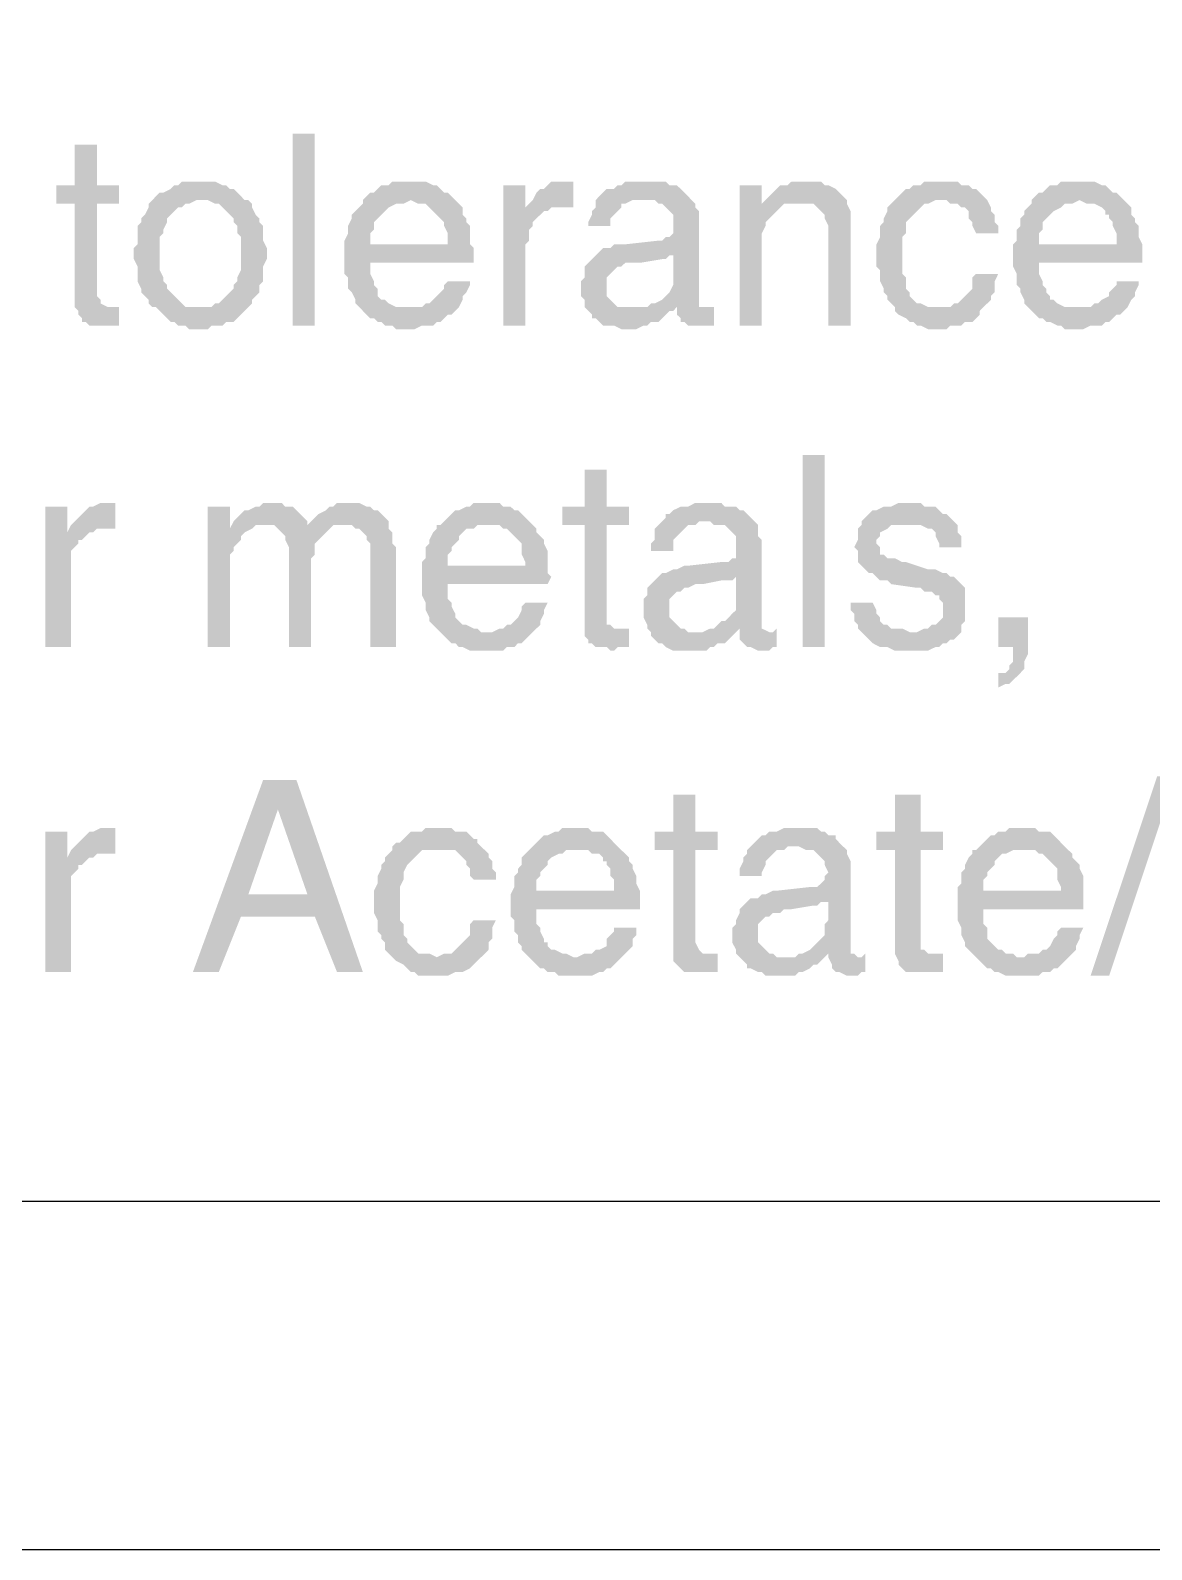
# Model space of a CAD drawing. Header units: inches. Extents: x 3613 to 8393, y -2205 to -794.
# Drawn here: x 4411.09 to 4424.78, y -1525.35 to -1506.79 of the extents above; entities that cross this region are included whole.
import ezdxf

# ---------------------------------------------------------------- set-up
doc = ezdxf.new("R2010")
doc.units = ezdxf.units.IN
doc.header["$MEASUREMENT"] = 0

msp = doc.modelspace()

# ---------------------------------------------------------------- hatches: boundary and pattern name
at = {"transparency": 33554559}
for points in [[(4411.898, -1508.188), (4411.627, -1508.188), (4411.627, -1508.684), (4411.401, -1508.684), (4411.401, -1508.91), (4411.627, -1508.91), (4411.627, -1510.173), (4411.672, -1510.219), (4411.672, -1510.264), (4411.717, -1510.309), (4411.717, -1510.354), (4411.762, -1510.354), (4411.807, -1510.399), (4412.168, -1510.399), (4412.168, -1510.173), (4412.033, -1510.173), (4411.943, -1510.128), (4411.943, -1510.083), (4411.898, -1510.038), (4411.898, -1508.91), (4412.168, -1508.91), (4412.168, -1508.684), (4411.898, -1508.684)], [(4414.29, -1510.399), (4414.29, -1508.052), (4414.56, -1508.052), (4414.56, -1510.399)], [(4413.161, -1508.639), (4412.936, -1508.639), (4412.891, -1508.684), (4412.845, -1508.684), (4412.8, -1508.729), (4412.71, -1508.774), (4412.665, -1508.774), (4412.62, -1508.819), (4412.575, -1508.865), (4412.575, -1508.865), (4412.53, -1508.91), (4412.53, -1508.955), (4412.484, -1509.045), (4412.439, -1509.09), (4412.439, -1509.135), (4412.394, -1509.181), (4412.394, -1509.406), (4412.349, -1509.451), (4412.349, -1509.542), (4412.349, -1509.587), (4412.394, -1509.677), (4412.394, -1509.858), (4412.439, -1509.948), (4412.439, -1509.993), (4412.484, -1510.038), (4412.53, -1510.083), (4412.53, -1510.128), (4412.575, -1510.173), (4413.161, -1510.173), (4412.981, -1510.173), (4412.936, -1510.128), (4412.891, -1510.083), (4412.845, -1510.038), (4412.8, -1509.993), (4412.755, -1509.948), (4412.755, -1509.903), (4412.71, -1509.858), (4412.71, -1509.812), (4412.665, -1509.722), (4412.665, -1509.316), (4412.71, -1509.271), (4412.71, -1509.226), (4412.755, -1509.135), (4412.755, -1509.09), (4412.8, -1509.045), (4412.845, -1509), (4412.891, -1508.955), (4412.936, -1508.955), (4412.981, -1508.91), (4413.026, -1508.91), (4413.116, -1508.865), (4413.703, -1508.865), (4413.658, -1508.819), (4413.613, -1508.774), (4413.568, -1508.729), (4413.522, -1508.729), (4413.477, -1508.684), (4413.432, -1508.684), (4413.342, -1508.639), (4413.252, -1508.639)], [(4415.734, -1508.639), (4415.508, -1508.639), (4415.463, -1508.684), (4415.373, -1508.684), (4415.328, -1508.729), (4415.283, -1508.774), (4415.237, -1508.774), (4415.192, -1508.819), (4415.147, -1508.865), (4415.734, -1508.865), (4415.824, -1508.91), (4415.914, -1508.91), (4415.96, -1508.955), (4416.005, -1509), (4416.05, -1509.045), (4416.05, -1509.045), (4416.095, -1509.09), (4416.14, -1509.135), (4416.14, -1509.181), (4416.185, -1509.271), (4416.185, -1509.406), (4414.922, -1509.406), (4414.922, -1509.767), (4414.967, -1509.812), (4414.967, -1509.948), (4415.012, -1509.993), (4415.057, -1510.083), (4415.057, -1510.128), (4415.102, -1510.173), (4415.147, -1510.219), (4415.147, -1510.219), (4415.192, -1510.264), (4415.237, -1510.309), (4415.283, -1510.309), (4415.328, -1510.354), (4415.373, -1510.354), (4415.418, -1510.399), (4415.508, -1510.399), (4415.553, -1510.444), (4415.779, -1510.444), (4415.869, -1510.399), (4416.005, -1510.399), (4416.05, -1510.354), (4416.095, -1510.354), (4416.14, -1510.309), (4416.185, -1510.264), (4416.23, -1510.264), (4416.276, -1510.219), (4415.734, -1510.173), (4415.553, -1510.173), (4415.463, -1510.128), (4415.418, -1510.083), (4415.373, -1510.083), (4415.328, -1510.038), (4415.328, -1509.948), (4415.283, -1509.903), (4415.283, -1509.858), (4415.237, -1509.767), (4415.237, -1509.632), (4416.501, -1509.632), (4416.501, -1509.451), (4416.456, -1509.406), (4416.456, -1509.181), (4416.411, -1509.135), (4416.411, -1509.09), (4416.366, -1509.045), (4416.366, -1508.955), (4416.321, -1508.91), (4416.276, -1508.865), (4416.23, -1508.819), (4416.185, -1508.774), (4416.14, -1508.774), (4416.095, -1508.729), (4416.05, -1508.684), (4416.005, -1508.684), (4415.914, -1508.639), (4415.824, -1508.639)], [(4417.133, -1508.684), (4416.862, -1508.684), (4416.862, -1510.399), (4417.133, -1510.399), (4417.133, -1509.406), (4417.178, -1509.361), (4417.178, -1509.226), (4417.223, -1509.181), (4417.223, -1509.135), (4417.268, -1509.09), (4417.314, -1509.045), (4417.359, -1509), (4417.404, -1509), (4417.133, -1508.955)], [(4417.629, -1508.639), (4417.449, -1508.639), (4417.404, -1508.684), (4417.359, -1508.729), (4417.314, -1508.729), (4417.268, -1508.774), (4417.223, -1508.865), (4417.223, -1508.865), (4417.178, -1508.91), (4417.629, -1508.955), (4417.72, -1508.955), (4417.72, -1508.639), (4417.675, -1508.639)], [(4418.622, -1508.639), (4418.352, -1508.639), (4418.306, -1508.684), (4418.261, -1508.684), (4418.216, -1508.729), (4418.126, -1508.729), (4418.081, -1508.774), (4418.081, -1508.774), (4418.036, -1508.819), (4417.991, -1508.865), (4417.991, -1508.955), (4417.945, -1509), (4417.945, -1509.045), (4417.9, -1509.135), (4417.9, -1509.181), (4418.171, -1509.181), (4418.171, -1509.09), (4418.216, -1509.045), (4418.261, -1509), (4418.306, -1508.955), (4418.306, -1508.91), (4418.352, -1508.91), (4418.442, -1508.865), (4419.164, -1508.865), (4419.119, -1508.819), (4419.074, -1508.774), (4419.029, -1508.729), (4418.983, -1508.684), (4418.893, -1508.684), (4418.848, -1508.639), (4418.668, -1508.639)], [(4420.021, -1508.684), (4419.751, -1508.684), (4419.751, -1510.399), (4420.021, -1510.399), (4420.021, -1509.451), (4420.021, -1509.271), (4420.067, -1509.181), (4420.067, -1509.135), (4420.112, -1509.09), (4420.157, -1509.045), (4420.157, -1509.045), (4420.202, -1509), (4420.247, -1508.955), (4420.021, -1508.91)], [(4420.518, -1508.639), (4420.383, -1508.639), (4420.337, -1508.684), (4420.247, -1508.684), (4420.202, -1508.729), (4420.157, -1508.774), (4420.112, -1508.819), (4420.067, -1508.865), (4420.021, -1508.91), (4420.247, -1508.955), (4420.292, -1508.91), (4420.473, -1508.91), (4421.06, -1508.865), (4421.014, -1508.819), (4420.969, -1508.774), (4420.969, -1508.774), (4420.924, -1508.729), (4420.834, -1508.684), (4420.789, -1508.684), (4420.744, -1508.639), (4420.608, -1508.639)], [(4422.188, -1508.639), (4422.007, -1508.639), (4421.962, -1508.684), (4421.872, -1508.684), (4421.827, -1508.729), (4421.782, -1508.729), (4421.736, -1508.774), (4421.691, -1508.819), (4421.646, -1508.865), (4422.278, -1508.865), (4422.323, -1508.91), (4422.413, -1508.91), (4422.459, -1508.955), (4422.504, -1508.955), (4422.549, -1509), (4422.549, -1509.09), (4422.594, -1509.135), (4422.594, -1509.181), (4422.639, -1509.271), (4422.91, -1509.271), (4422.91, -1509.181), (4422.865, -1509.135), (4422.865, -1509.045), (4422.82, -1509), (4422.82, -1508.955), (4422.775, -1508.865), (4422.729, -1508.819), (4422.684, -1508.774), (4422.684, -1508.774), (4422.639, -1508.729), (4422.594, -1508.729), (4422.549, -1508.684), (4422.459, -1508.684), (4422.413, -1508.639), (4422.278, -1508.639)], [(4423.903, -1508.639), (4423.677, -1508.639), (4423.632, -1508.684), (4423.542, -1508.684), (4423.497, -1508.729), (4423.452, -1508.774), (4423.406, -1508.774), (4423.361, -1508.819), (4423.316, -1508.865), (4423.903, -1508.865), (4423.993, -1508.91), (4424.083, -1508.91), (4424.174, -1508.955), (4424.219, -1509), (4424.219, -1509.045), (4424.264, -1509.045), (4424.264, -1509.09), (4424.309, -1509.135), (4424.309, -1509.181), (4424.354, -1509.271), (4424.354, -1509.406), (4423.09, -1509.406), (4423.09, -1509.677), (4423.136, -1509.767), (4423.136, -1509.903), (4423.181, -1509.948), (4423.181, -1509.993), (4423.226, -1510.083), (4423.226, -1510.128), (4423.271, -1510.173), (4423.316, -1510.219), (4423.316, -1510.219), (4423.361, -1510.264), (4423.406, -1510.309), (4423.452, -1510.309), (4423.497, -1510.354), (4423.542, -1510.354), (4423.632, -1510.399), (4423.677, -1510.399), (4423.722, -1510.444), (4423.948, -1510.444), (4424.038, -1510.399), (4424.174, -1510.399), (4424.219, -1510.354), (4424.264, -1510.354), (4424.309, -1510.309), (4424.354, -1510.264), (4424.399, -1510.264), (4424.444, -1510.219), (4423.903, -1510.173), (4423.722, -1510.173), (4423.632, -1510.128), (4423.587, -1510.083), (4423.542, -1510.083), (4423.542, -1510.038), (4423.497, -1509.993), (4423.497, -1509.948), (4423.452, -1509.903), (4423.452, -1509.858), (4423.406, -1509.767), (4423.406, -1509.632), (4424.67, -1509.632), (4424.67, -1509.406), (4424.625, -1509.316), (4424.625, -1509.181), (4424.58, -1509.135), (4424.58, -1509.09), (4424.535, -1509.045), (4424.535, -1508.955), (4424.49, -1508.91), (4424.444, -1508.865), (4424.399, -1508.819), (4424.354, -1508.774), (4424.309, -1508.774), (4424.264, -1508.729), (4424.219, -1508.684), (4424.174, -1508.684), (4424.083, -1508.639), (4423.993, -1508.639)], [(4413.703, -1508.865), (4413.161, -1508.865), (4413.252, -1508.865), (4413.342, -1508.91), (4413.387, -1508.91), (4413.432, -1508.955), (4413.477, -1509), (4413.522, -1509.045), (4413.568, -1509.09), (4413.568, -1509.135), (4413.613, -1509.181), (4413.613, -1509.271), (4413.658, -1509.316), (4413.658, -1509.722), (4413.613, -1509.812), (4413.613, -1509.858), (4413.568, -1509.903), (4413.568, -1509.948), (4413.522, -1509.993), (4413.477, -1510.038), (4413.432, -1510.083), (4413.387, -1510.128), (4413.342, -1510.128), (4413.297, -1510.173), (4412.62, -1510.173), (4412.665, -1510.219), (4412.71, -1510.264), (4412.755, -1510.309), (4412.8, -1510.354), (4412.845, -1510.354), (4412.891, -1510.399), (4412.981, -1510.399), (4413.026, -1510.444), (4413.252, -1510.444), (4413.297, -1510.399), (4413.432, -1510.399), (4413.477, -1510.354), (4413.568, -1510.354), (4413.613, -1510.309), (4413.658, -1510.264), (4413.703, -1510.219), (4413.748, -1510.173), (4413.748, -1510.173), (4413.793, -1510.128), (4413.793, -1510.083), (4413.838, -1510.038), (4413.884, -1509.993), (4413.884, -1509.903), (4413.929, -1509.858), (4413.929, -1509.677), (4413.974, -1509.587), (4413.974, -1509.542), (4413.974, -1509.451), (4413.929, -1509.361), (4413.929, -1509.181), (4413.884, -1509.135), (4413.884, -1509.09), (4413.838, -1509.045), (4413.793, -1508.955), (4413.793, -1508.91), (4413.748, -1508.865)], [(4415.147, -1508.865), (4415.147, -1508.91), (4415.102, -1508.955), (4415.057, -1509), (4415.012, -1509.045), (4415.012, -1509.09), (4414.967, -1509.181), (4414.967, -1509.271), (4414.922, -1509.361), (4414.922, -1509.406), (4415.237, -1509.406), (4415.237, -1509.271), (4415.283, -1509.226), (4415.283, -1509.135), (4415.328, -1509.09), (4415.373, -1509.045), (4415.373, -1509.045), (4415.418, -1509), (4415.463, -1508.955), (4415.553, -1508.91), (4415.644, -1508.91), (4415.734, -1508.865)], [(4417.178, -1508.91), (4417.133, -1508.955), (4417.404, -1509), (4417.449, -1508.955), (4417.629, -1508.955)], [(4419.164, -1508.865), (4418.577, -1508.865), (4418.713, -1508.865), (4418.758, -1508.91), (4418.803, -1508.91), (4418.848, -1508.955), (4418.893, -1509), (4418.938, -1509.045), (4418.938, -1509.271), (4418.893, -1509.316), (4418.848, -1509.316), (4418.803, -1509.361), (4418.758, -1509.361), (4418.352, -1509.406), (4418.216, -1509.406), (4418.171, -1509.451), (4418.081, -1509.451), (4418.036, -1509.496), (4418.938, -1509.542), (4418.938, -1509.812), (4418.938, -1509.903), (4418.893, -1509.993), (4418.848, -1510.038), (4418.803, -1510.083), (4418.803, -1510.083), (4418.713, -1510.128), (4418.668, -1510.128), (4418.622, -1510.173), (4418.442, -1510.173), (4417.9, -1510.219), (4417.945, -1510.264), (4417.945, -1510.309), (4417.991, -1510.309), (4418.036, -1510.354), (4418.081, -1510.399), (4418.216, -1510.399), (4418.306, -1510.444), (4418.487, -1510.444), (4418.577, -1510.399), (4418.622, -1510.399), (4418.668, -1510.354), (4418.758, -1510.354), (4418.803, -1510.309), (4418.848, -1510.264), (4418.893, -1510.219), (4418.938, -1510.219), (4418.983, -1510.173), (4419.254, -1510.173), (4419.254, -1509), (4419.209, -1508.955), (4419.209, -1508.91)], [(4421.06, -1508.865), (4420.473, -1508.91), (4420.653, -1508.91), (4420.698, -1508.955), (4420.744, -1509), (4420.744, -1509), (4420.789, -1509.045), (4420.789, -1509.09), (4420.834, -1509.181), (4420.834, -1510.399), (4421.105, -1510.399), (4421.105, -1509), (4421.06, -1508.91)], [(4421.646, -1508.865), (4421.601, -1508.91), (4421.556, -1508.955), (4421.556, -1509), (4421.511, -1509.09), (4421.511, -1509.135), (4421.466, -1509.181), (4421.466, -1509.316), (4421.421, -1509.406), (4421.421, -1509.677), (4421.466, -1509.722), (4421.466, -1509.858), (4421.511, -1509.948), (4421.511, -1509.993), (4421.556, -1510.038), (4421.556, -1510.083), (4421.601, -1510.128), (4421.646, -1510.173), (4422.188, -1510.173), (4422.052, -1510.173), (4421.962, -1510.128), (4421.917, -1510.128), (4421.872, -1510.083), (4421.827, -1510.038), (4421.827, -1509.993), (4421.782, -1509.948), (4421.782, -1509.812), (4421.736, -1509.767), (4421.736, -1509.316), (4421.782, -1509.271), (4421.782, -1509.135), (4421.827, -1509.09), (4421.872, -1509.045), (4421.872, -1509.045), (4421.917, -1509), (4421.962, -1508.955), (4422.007, -1508.91), (4422.052, -1508.91), (4422.143, -1508.865), (4422.188, -1508.865)], [(4423.316, -1508.865), (4423.316, -1508.91), (4423.271, -1508.955), (4423.226, -1509), (4423.226, -1509.045), (4423.181, -1509.09), (4423.181, -1509.181), (4423.136, -1509.226), (4423.136, -1509.361), (4423.09, -1509.406), (4423.406, -1509.406), (4423.406, -1509.271), (4423.452, -1509.226), (4423.452, -1509.135), (4423.497, -1509.09), (4423.542, -1509.045), (4423.542, -1509.045), (4423.587, -1509), (4423.677, -1508.955), (4423.722, -1508.91), (4423.813, -1508.91), (4423.903, -1508.865)], [(4418.036, -1509.496), (4417.991, -1509.542), (4417.945, -1509.587), (4417.945, -1509.587), (4417.9, -1509.632), (4417.855, -1509.677), (4417.855, -1509.812), (4417.81, -1509.858), (4417.81, -1509.948), (4417.81, -1510.038), (4417.855, -1510.083), (4417.855, -1510.173), (4417.9, -1510.219), (4418.442, -1510.173), (4418.261, -1510.173), (4418.216, -1510.128), (4418.171, -1510.083), (4418.126, -1510.038), (4418.126, -1509.812), (4418.171, -1509.767), (4418.216, -1509.722), (4418.261, -1509.677), (4418.306, -1509.677), (4418.352, -1509.632), (4418.532, -1509.632), (4418.803, -1509.587), (4418.848, -1509.587), (4418.893, -1509.542), (4418.938, -1509.542)], [(4416.456, -1509.858), (4416.185, -1509.858), (4416.14, -1509.903), (4416.14, -1509.948), (4416.095, -1509.993), (4416.05, -1510.038), (4416.005, -1510.083), (4415.96, -1510.128), (4415.914, -1510.128), (4415.869, -1510.173), (4415.734, -1510.173), (4416.276, -1510.219), (4416.321, -1510.173), (4416.366, -1510.083), (4416.366, -1510.038), (4416.411, -1509.993), (4416.456, -1509.903)], [(4422.91, -1509.767), (4422.639, -1509.767), (4422.594, -1509.812), (4422.594, -1509.948), (4422.549, -1509.993), (4422.504, -1510.038), (4422.459, -1510.083), (4422.413, -1510.128), (4422.368, -1510.128), (4422.323, -1510.173), (4421.646, -1510.173), (4421.646, -1510.219), (4421.691, -1510.264), (4421.782, -1510.309), (4421.827, -1510.354), (4421.872, -1510.354), (4421.917, -1510.399), (4421.962, -1510.399), (4422.052, -1510.444), (4422.278, -1510.444), (4422.323, -1510.399), (4422.459, -1510.399), (4422.504, -1510.354), (4422.594, -1510.354), (4422.639, -1510.309), (4422.684, -1510.264), (4422.684, -1510.219), (4422.729, -1510.173), (4422.775, -1510.128), (4422.82, -1510.083), (4422.82, -1510.038), (4422.865, -1509.993), (4422.865, -1509.858)], [(4424.625, -1509.858), (4424.354, -1509.858), (4424.354, -1509.903), (4424.309, -1509.948), (4424.264, -1509.993), (4424.264, -1510.038), (4424.174, -1510.083), (4424.129, -1510.128), (4424.083, -1510.128), (4424.038, -1510.173), (4423.903, -1510.173), (4424.444, -1510.219), (4424.49, -1510.173), (4424.535, -1510.083), (4424.58, -1510.038), (4424.58, -1509.993), (4424.625, -1509.903)], [(4419.435, -1510.173), (4419.344, -1510.173), (4418.983, -1510.219), (4418.983, -1510.264), (4419.029, -1510.309), (4419.029, -1510.354), (4419.074, -1510.354), (4419.119, -1510.399), (4419.435, -1510.399)], [(4419.254, -1510.173), (4418.983, -1510.173), (4418.983, -1510.219), (4419.344, -1510.173), (4419.344, -1510.173)], [(4420.518, -1514.326), (4420.518, -1511.979), (4420.789, -1511.979), (4420.789, -1514.326)], [(4418.126, -1512.159), (4417.855, -1512.159), (4417.855, -1512.611), (4417.584, -1512.611), (4417.584, -1512.836), (4417.855, -1512.836), (4417.855, -1514.19), (4417.9, -1514.235), (4417.9, -1514.28), (4417.945, -1514.28), (4417.991, -1514.326), (4418.126, -1514.326), (4418.171, -1514.371), (4418.216, -1514.371), (4418.261, -1514.326), (4418.397, -1514.326), (4418.397, -1514.1), (4418.216, -1514.1), (4418.171, -1514.055), (4418.126, -1514.055), (4418.126, -1512.836), (4418.397, -1512.836), (4418.397, -1512.611), (4418.126, -1512.611)], [(4411.537, -1512.611), (4411.266, -1512.611), (4411.266, -1514.326), (4411.582, -1514.326), (4411.582, -1513.152), (4411.627, -1513.107), (4411.672, -1513.062), (4411.672, -1513.017), (4411.717, -1513.017), (4411.762, -1512.972), (4411.807, -1512.926), (4411.537, -1512.926)], [(4412.033, -1512.565), (4411.943, -1512.565), (4411.853, -1512.611), (4411.807, -1512.611), (4411.762, -1512.656), (4411.717, -1512.701), (4411.672, -1512.746), (4411.627, -1512.791), (4411.627, -1512.791), (4411.582, -1512.836), (4412.033, -1512.881), (4412.123, -1512.881), (4412.123, -1512.565), (4412.078, -1512.565)], [(4413.522, -1512.611), (4413.252, -1512.611), (4413.252, -1514.326), (4413.522, -1514.326), (4413.522, -1513.197), (4413.568, -1513.152), (4413.568, -1513.107), (4413.613, -1513.062), (4413.658, -1513.017), (4413.658, -1512.972), (4413.703, -1512.926), (4413.793, -1512.881), (4413.522, -1512.881)], [(4414.019, -1512.565), (4413.929, -1512.565), (4413.884, -1512.611), (4413.838, -1512.611), (4413.748, -1512.656), (4413.703, -1512.656), (4413.658, -1512.701), (4413.613, -1512.746), (4413.568, -1512.791), (4413.522, -1512.881), (4413.793, -1512.881), (4413.838, -1512.836), (4413.974, -1512.836), (4414.47, -1512.791), (4414.425, -1512.746), (4414.38, -1512.701), (4414.38, -1512.701), (4414.335, -1512.656), (4414.29, -1512.611), (4414.199, -1512.611), (4414.154, -1512.565), (4414.109, -1512.565)], [(4414.967, -1512.565), (4414.831, -1512.565), (4414.786, -1512.611), (4414.741, -1512.611), (4414.696, -1512.656), (4414.606, -1512.701), (4414.56, -1512.746), (4414.515, -1512.791), (4414.47, -1512.836), (4414.064, -1512.836), (4414.109, -1512.881), (4414.154, -1512.926), (4414.154, -1512.926), (4414.199, -1512.972), (4414.199, -1513.017), (4414.245, -1513.107), (4414.245, -1514.326), (4414.515, -1514.326), (4414.515, -1513.242), (4414.56, -1513.197), (4414.56, -1513.062), (4414.606, -1513.017), (4414.651, -1512.972), (4414.651, -1512.972), (4414.696, -1512.926), (4414.741, -1512.881), (4414.786, -1512.836), (4414.922, -1512.836), (4415.463, -1512.791), (4415.418, -1512.746), (4415.373, -1512.701), (4415.373, -1512.701), (4415.328, -1512.656), (4415.283, -1512.656), (4415.237, -1512.611), (4415.192, -1512.611), (4415.102, -1512.565), (4415.057, -1512.565)], [(4416.682, -1512.565), (4416.501, -1512.565), (4416.456, -1512.611), (4416.411, -1512.611), (4416.321, -1512.656), (4416.276, -1512.656), (4416.23, -1512.701), (4416.185, -1512.746), (4416.14, -1512.791), (4416.095, -1512.836), (4416.817, -1512.836), (4416.862, -1512.881), (4416.907, -1512.881), (4416.952, -1512.926), (4416.998, -1512.972), (4416.998, -1512.972), (4417.043, -1513.017), (4417.088, -1513.062), (4417.088, -1513.197), (4417.133, -1513.288), (4417.133, -1513.333), (4416.185, -1513.333), (4415.869, -1513.378), (4415.869, -1513.694), (4415.914, -1513.784), (4415.914, -1513.874), (4415.96, -1513.965), (4415.96, -1514.01), (4416.005, -1514.055), (4416.05, -1514.1), (4416.095, -1514.145), (4416.095, -1514.145), (4416.14, -1514.19), (4416.185, -1514.235), (4416.23, -1514.28), (4416.276, -1514.28), (4416.321, -1514.326), (4416.366, -1514.326), (4416.456, -1514.371), (4416.862, -1514.371), (4416.907, -1514.326), (4416.998, -1514.326), (4417.043, -1514.28), (4417.088, -1514.28), (4417.133, -1514.235), (4417.178, -1514.19), (4417.223, -1514.145), (4416.591, -1514.145), (4416.546, -1514.1), (4416.501, -1514.1), (4416.411, -1514.055), (4416.366, -1514.055), (4416.321, -1514.01), (4416.276, -1513.965), (4416.276, -1513.919), (4416.23, -1513.829), (4416.23, -1513.784), (4416.185, -1513.739), (4416.185, -1513.558), (4417.404, -1513.558), (4417.449, -1513.468), (4417.404, -1513.423), (4417.404, -1513.152), (4417.359, -1513.062), (4417.359, -1513.017), (4417.314, -1512.972), (4417.268, -1512.926), (4417.268, -1512.881), (4417.223, -1512.836), (4417.178, -1512.791), (4417.133, -1512.746), (4417.088, -1512.701), (4417.043, -1512.656), (4416.998, -1512.656), (4416.952, -1512.611), (4416.862, -1512.611), (4416.817, -1512.565), (4416.727, -1512.565)], [(4419.39, -1512.565), (4419.209, -1512.565), (4419.119, -1512.611), (4419.029, -1512.611), (4418.938, -1512.656), (4418.893, -1512.701), (4418.848, -1512.701), (4418.848, -1512.746), (4418.803, -1512.791), (4418.758, -1512.836), (4418.713, -1512.881), (4418.713, -1513.017), (4418.668, -1513.062), (4418.668, -1513.152), (4418.938, -1513.152), (4418.938, -1513.017), (4418.983, -1512.972), (4419.029, -1512.926), (4419.074, -1512.881), (4419.074, -1512.881), (4419.119, -1512.836), (4419.209, -1512.836), (4419.254, -1512.791), (4419.931, -1512.791), (4419.886, -1512.746), (4419.841, -1512.701), (4419.796, -1512.656), (4419.751, -1512.656), (4419.706, -1512.611), (4419.57, -1512.611), (4419.525, -1512.565), (4419.435, -1512.565)], [(4421.827, -1512.565), (4421.691, -1512.565), (4421.601, -1512.611), (4421.511, -1512.611), (4421.421, -1512.656), (4421.375, -1512.656), (4421.33, -1512.701), (4421.285, -1512.746), (4421.24, -1512.791), (4421.24, -1512.836), (4421.195, -1512.881), (4421.195, -1513.017), (4421.15, -1513.107), (4421.195, -1513.152), (4421.195, -1513.288), (4421.24, -1513.333), (4421.285, -1513.378), (4421.33, -1513.423), (4421.375, -1513.423), (4421.421, -1513.468), (4421.466, -1513.513), (4421.556, -1513.513), (4421.601, -1513.558), (4421.917, -1513.603), (4421.962, -1513.603), (4422.007, -1513.649), (4422.098, -1513.649), (4422.143, -1513.694), (4422.188, -1513.694), (4422.188, -1513.739), (4422.233, -1513.784), (4422.233, -1513.965), (4422.188, -1514.01), (4422.143, -1514.055), (4422.098, -1514.055), (4422.052, -1514.1), (4422.007, -1514.1), (4421.917, -1514.145), (4421.24, -1514.145), (4421.285, -1514.19), (4421.33, -1514.235), (4421.33, -1514.235), (4421.375, -1514.28), (4421.466, -1514.326), (4421.556, -1514.326), (4421.646, -1514.371), (4422.052, -1514.371), (4422.143, -1514.326), (4422.188, -1514.326), (4422.233, -1514.28), (4422.278, -1514.28), (4422.323, -1514.235), (4422.368, -1514.235), (4422.413, -1514.19), (4422.459, -1514.145), (4422.459, -1514.055), (4422.504, -1514.01), (4422.504, -1513.829), (4422.504, -1513.603), (4422.459, -1513.558), (4422.413, -1513.513), (4422.413, -1513.513), (4422.368, -1513.468), (4422.323, -1513.468), (4422.278, -1513.423), (4422.233, -1513.423), (4422.143, -1513.378), (4422.052, -1513.378), (4421.782, -1513.288), (4421.736, -1513.288), (4421.646, -1513.242), (4421.556, -1513.242), (4421.511, -1513.197), (4421.466, -1513.197), (4421.466, -1513.107), (4421.421, -1513.062), (4421.421, -1513.017), (4421.466, -1512.972), (4421.466, -1512.926), (4421.556, -1512.881), (4421.556, -1512.881), (4421.601, -1512.836), (4421.827, -1512.836), (4422.368, -1512.791), (4422.323, -1512.746), (4422.278, -1512.701), (4422.233, -1512.701), (4422.188, -1512.656), (4422.143, -1512.611), (4422.007, -1512.611), (4421.962, -1512.565), (4421.872, -1512.565)], [(4411.582, -1512.836), (4411.537, -1512.926), (4411.853, -1512.926), (4411.898, -1512.881), (4412.033, -1512.881)], [(4415.463, -1512.791), (4414.922, -1512.836), (4415.012, -1512.836), (4415.057, -1512.881), (4415.102, -1512.881), (4415.147, -1512.926), (4415.192, -1512.972), (4415.192, -1513.017), (4415.237, -1513.062), (4415.237, -1514.326), (4415.553, -1514.326), (4415.553, -1513.107), (4415.508, -1513.062), (4415.508, -1512.926), (4415.463, -1512.881)], [(4416.095, -1512.836), (4416.05, -1512.836), (4416.05, -1512.881), (4416.005, -1512.926), (4415.96, -1513.017), (4415.96, -1513.062), (4415.914, -1513.107), (4415.914, -1513.242), (4415.869, -1513.288), (4415.869, -1513.378), (4416.185, -1513.333), (4416.185, -1513.197), (4416.23, -1513.152), (4416.23, -1513.107), (4416.276, -1513.062), (4416.321, -1513.017), (4416.321, -1512.972), (4416.366, -1512.926), (4416.411, -1512.881), (4416.501, -1512.881), (4416.546, -1512.836), (4416.682, -1512.836)], [(4419.931, -1512.791), (4419.344, -1512.791), (4419.39, -1512.791), (4419.435, -1512.836), (4419.57, -1512.836), (4419.615, -1512.881), (4419.66, -1512.926), (4419.706, -1512.972), (4419.706, -1513.107), (4419.706, -1513.242), (4419.66, -1513.242), (4419.615, -1513.288), (4419.525, -1513.288), (4419.119, -1513.333), (4419.074, -1513.333), (4418.983, -1513.378), (4418.938, -1513.378), (4418.848, -1513.423), (4418.803, -1513.423), (4419.706, -1513.468), (4419.706, -1513.739), (4419.706, -1513.874), (4419.66, -1513.919), (4419.615, -1513.965), (4419.57, -1514.01), (4419.525, -1514.01), (4419.48, -1514.055), (4419.435, -1514.1), (4419.39, -1514.1), (4419.299, -1514.145), (4418.668, -1514.145), (4418.668, -1514.19), (4418.713, -1514.235), (4418.758, -1514.28), (4418.803, -1514.28), (4418.848, -1514.326), (4418.938, -1514.371), (4419.344, -1514.371), (4419.39, -1514.326), (4419.435, -1514.326), (4419.48, -1514.28), (4419.57, -1514.28), (4419.615, -1514.235), (4419.66, -1514.19), (4419.706, -1514.145), (4419.751, -1514.1), (4420.021, -1514.1), (4420.021, -1513.017), (4419.976, -1512.972), (4419.976, -1512.836)], [(4422.368, -1512.791), (4421.827, -1512.836), (4421.962, -1512.836), (4422.052, -1512.881), (4422.098, -1512.881), (4422.143, -1512.926), (4422.143, -1512.972), (4422.188, -1513.062), (4422.188, -1513.107), (4422.459, -1513.107), (4422.459, -1512.972), (4422.413, -1512.926), (4422.413, -1512.836)], [(4418.803, -1513.423), (4418.758, -1513.468), (4418.713, -1513.513), (4418.713, -1513.513), (4418.668, -1513.558), (4418.622, -1513.603), (4418.622, -1513.694), (4418.577, -1513.739), (4418.577, -1513.965), (4418.622, -1514.055), (4418.622, -1514.1), (4418.668, -1514.145), (4419.164, -1514.145), (4419.119, -1514.145), (4419.074, -1514.1), (4419.029, -1514.1), (4418.983, -1514.055), (4418.938, -1514.01), (4418.893, -1513.965), (4418.893, -1513.829), (4418.893, -1513.739), (4418.938, -1513.694), (4418.983, -1513.649), (4419.029, -1513.649), (4419.074, -1513.603), (4419.119, -1513.603), (4419.209, -1513.558), (4419.299, -1513.558), (4419.525, -1513.513), (4419.66, -1513.513), (4419.706, -1513.468)], [(4417.404, -1513.784), (4417.133, -1513.784), (4417.088, -1513.829), (4417.088, -1513.874), (4417.043, -1513.965), (4416.998, -1514.01), (4416.952, -1514.055), (4416.907, -1514.055), (4416.862, -1514.1), (4416.817, -1514.1), (4416.727, -1514.145), (4416.682, -1514.145), (4417.223, -1514.145), (4417.268, -1514.1), (4417.314, -1514.055), (4417.314, -1514.01), (4417.359, -1513.919), (4417.359, -1513.874)], [(4421.375, -1513.784), (4421.105, -1513.784), (4421.105, -1513.874), (4421.15, -1513.919), (4421.15, -1514.01), (4421.195, -1514.055), (4421.195, -1514.1), (4421.24, -1514.145), (4421.827, -1514.145), (4421.736, -1514.1), (4421.601, -1514.1), (4421.556, -1514.055), (4421.511, -1514.055), (4421.466, -1514.01), (4421.466, -1513.965), (4421.421, -1513.919), (4421.421, -1513.874)], [(4420.202, -1514.1), (4420.157, -1514.145), (4419.751, -1514.145), (4419.751, -1514.235), (4419.796, -1514.28), (4419.796, -1514.28), (4419.841, -1514.326), (4419.886, -1514.326), (4419.976, -1514.371), (4420.112, -1514.371), (4420.157, -1514.326), (4420.202, -1514.326)], [(4420.021, -1514.1), (4419.751, -1514.1), (4419.751, -1514.145), (4420.112, -1514.145)], [(4423.271, -1513.965), (4422.91, -1513.965), (4422.91, -1514.326), (4423.09, -1514.326), (4423.09, -1514.506), (4423.045, -1514.551), (4423.045, -1514.596), (4423, -1514.642), (4422.91, -1514.642), (4422.91, -1514.822), (4422.91, -1514.822), (4423, -1514.777), (4423.045, -1514.777), (4423.09, -1514.732), (4423.136, -1514.687), (4423.181, -1514.642), (4423.226, -1514.596), (4423.226, -1514.506), (4423.271, -1514.416), (4423.271, -1514.28)], [(4414.335, -1515.95), (4413.929, -1515.95), (4413.071, -1518.297), (4413.387, -1518.297), (4413.658, -1517.62), (4414.56, -1517.62), (4413.748, -1517.349), (4414.109, -1516.311)], [(4414.335, -1515.95), (4414.109, -1516.311), (4414.47, -1517.349), (4413.748, -1517.349), (4414.56, -1517.62), (4414.831, -1518.297), (4415.147, -1518.297)], [(4425.076, -1515.905), (4424.264, -1518.342), (4424.038, -1518.342), (4424.851, -1515.905)], [(4419.209, -1516.131), (4418.938, -1516.131), (4418.938, -1516.582), (4418.713, -1516.582), (4418.713, -1516.808), (4418.938, -1516.808), (4418.938, -1518.162), (4418.983, -1518.207), (4419.029, -1518.252), (4419.029, -1518.252), (4419.074, -1518.297), (4419.48, -1518.297), (4419.48, -1518.072), (4419.299, -1518.072), (4419.254, -1518.026), (4419.254, -1518.026), (4419.209, -1517.936), (4419.209, -1516.808), (4419.48, -1516.808), (4419.48, -1516.582), (4419.209, -1516.582)], [(4421.962, -1516.131), (4421.646, -1516.131), (4421.646, -1516.582), (4421.421, -1516.582), (4421.421, -1516.808), (4421.646, -1516.808), (4421.646, -1518.072), (4421.691, -1518.162), (4421.691, -1518.207), (4421.736, -1518.252), (4421.736, -1518.252), (4421.782, -1518.297), (4422.233, -1518.297), (4422.233, -1518.072), (4422.052, -1518.072), (4422.007, -1518.026), (4421.962, -1518.026), (4421.962, -1516.808), (4422.233, -1516.808), (4422.233, -1516.582), (4421.962, -1516.582)], [(4412.033, -1516.537), (4411.943, -1516.537), (4411.853, -1516.582), (4411.807, -1516.582), (4411.762, -1516.627), (4411.717, -1516.672), (4411.672, -1516.718), (4411.627, -1516.763), (4411.627, -1516.763), (4411.582, -1516.808), (4412.033, -1516.853), (4412.123, -1516.853), (4412.123, -1516.537), (4412.078, -1516.537)], [(4416.05, -1516.537), (4415.914, -1516.537), (4415.869, -1516.582), (4415.734, -1516.582), (4415.689, -1516.627), (4415.644, -1516.672), (4415.599, -1516.718), (4415.553, -1516.718), (4415.508, -1516.763), (4415.508, -1516.808), (4416.276, -1516.808), (4416.321, -1516.853), (4416.366, -1516.898), (4416.411, -1516.943), (4416.411, -1516.988), (4416.456, -1517.034), (4416.456, -1517.124), (4416.501, -1517.169), (4416.772, -1517.169), (4416.772, -1517.079), (4416.727, -1517.034), (4416.727, -1516.943), (4416.682, -1516.898), (4416.682, -1516.853), (4416.637, -1516.808), (4416.591, -1516.763), (4416.546, -1516.718), (4416.546, -1516.672), (4416.501, -1516.672), (4416.456, -1516.627), (4416.411, -1516.582), (4416.276, -1516.582), (4416.23, -1516.537), (4416.14, -1516.537)], [(4417.765, -1516.537), (4417.584, -1516.537), (4417.539, -1516.582), (4417.494, -1516.582), (4417.404, -1516.627), (4417.359, -1516.627), (4417.314, -1516.672), (4417.268, -1516.718), (4417.223, -1516.763), (4417.178, -1516.808), (4417.9, -1516.808), (4417.945, -1516.853), (4418.036, -1516.853), (4418.081, -1516.898), (4418.081, -1516.943), (4418.126, -1516.943), (4418.126, -1516.988), (4418.171, -1517.034), (4418.171, -1517.124), (4418.216, -1517.169), (4418.216, -1517.304), (4417.268, -1517.304), (4416.952, -1517.349), (4416.952, -1517.62), (4416.998, -1517.665), (4416.998, -1517.801), (4417.043, -1517.846), (4417.043, -1517.936), (4417.088, -1517.981), (4417.088, -1518.026), (4417.133, -1518.072), (4417.178, -1518.117), (4417.178, -1518.117), (4417.223, -1518.162), (4417.268, -1518.207), (4417.314, -1518.252), (4417.359, -1518.252), (4417.404, -1518.297), (4417.494, -1518.297), (4417.539, -1518.342), (4417.945, -1518.342), (4418.036, -1518.297), (4418.081, -1518.297), (4418.126, -1518.252), (4418.171, -1518.252), (4418.216, -1518.207), (4418.261, -1518.162), (4418.306, -1518.117), (4417.72, -1518.117), (4417.629, -1518.072), (4417.584, -1518.072), (4417.494, -1518.026), (4417.449, -1518.026), (4417.404, -1517.981), (4417.404, -1517.936), (4417.359, -1517.936), (4417.359, -1517.891), (4417.314, -1517.801), (4417.314, -1517.756), (4417.268, -1517.711), (4417.268, -1517.53), (4418.532, -1517.53), (4418.532, -1517.304), (4418.487, -1517.214), (4418.487, -1517.124), (4418.442, -1517.034), (4418.442, -1516.988), (4418.397, -1516.943), (4418.397, -1516.898), (4418.352, -1516.853), (4418.306, -1516.808), (4418.261, -1516.763), (4418.216, -1516.718), (4418.171, -1516.672), (4418.126, -1516.627), (4418.081, -1516.582), (4417.945, -1516.582), (4417.9, -1516.537), (4417.855, -1516.537)], [(4420.473, -1516.537), (4420.292, -1516.537), (4420.202, -1516.582), (4420.112, -1516.582), (4420.067, -1516.627), (4420.021, -1516.627), (4419.976, -1516.672), (4419.931, -1516.718), (4419.886, -1516.763), (4419.841, -1516.808), (4419.841, -1516.853), (4419.796, -1516.898), (4419.796, -1516.943), (4419.751, -1517.034), (4419.751, -1517.124), (4420.021, -1517.124), (4420.021, -1517.079), (4420.067, -1516.988), (4420.067, -1516.943), (4420.112, -1516.898), (4420.157, -1516.853), (4420.157, -1516.853), (4420.202, -1516.808), (4420.292, -1516.808), (4420.337, -1516.763), (4421.014, -1516.763), (4420.969, -1516.718), (4420.924, -1516.672), (4420.924, -1516.627), (4420.834, -1516.627), (4420.789, -1516.582), (4420.744, -1516.582), (4420.698, -1516.537), (4420.563, -1516.537)], [(4423.226, -1516.537), (4423.045, -1516.537), (4423, -1516.582), (4422.91, -1516.582), (4422.865, -1516.627), (4422.82, -1516.627), (4422.775, -1516.672), (4422.729, -1516.718), (4422.684, -1516.763), (4422.639, -1516.808), (4423.361, -1516.808), (4423.406, -1516.853), (4423.452, -1516.853), (4423.497, -1516.898), (4423.542, -1516.943), (4423.542, -1516.943), (4423.587, -1516.988), (4423.632, -1517.034), (4423.632, -1517.169), (4423.677, -1517.259), (4423.677, -1517.304), (4422.729, -1517.304), (4422.413, -1517.349), (4422.413, -1517.665), (4422.459, -1517.756), (4422.459, -1517.846), (4422.504, -1517.936), (4422.504, -1517.981), (4422.549, -1518.026), (4422.594, -1518.072), (4422.639, -1518.117), (4422.639, -1518.117), (4422.684, -1518.162), (4422.729, -1518.207), (4422.775, -1518.252), (4422.82, -1518.252), (4422.865, -1518.297), (4422.91, -1518.297), (4423, -1518.342), (4423.406, -1518.342), (4423.452, -1518.297), (4423.542, -1518.297), (4423.587, -1518.252), (4423.632, -1518.252), (4423.677, -1518.207), (4423.722, -1518.162), (4423.767, -1518.117), (4423.136, -1518.117), (4423.09, -1518.072), (4423, -1518.072), (4422.955, -1518.026), (4422.91, -1518.026), (4422.865, -1517.981), (4422.82, -1517.936), (4422.82, -1517.936), (4422.775, -1517.891), (4422.775, -1517.756), (4422.729, -1517.711), (4422.729, -1517.53), (4423.948, -1517.53), (4423.948, -1517.124), (4423.903, -1517.034), (4423.903, -1516.988), (4423.858, -1516.943), (4423.813, -1516.898), (4423.813, -1516.853), (4423.767, -1516.808), (4423.722, -1516.763), (4423.677, -1516.718), (4423.632, -1516.672), (4423.587, -1516.627), (4423.542, -1516.582), (4423.406, -1516.582), (4423.361, -1516.537), (4423.271, -1516.537)], [(4411.537, -1516.582), (4411.266, -1516.582), (4411.266, -1518.297), (4411.582, -1518.297), (4411.582, -1517.124), (4411.627, -1517.079), (4411.672, -1517.034), (4411.672, -1516.988), (4411.717, -1516.988), (4411.762, -1516.943), (4411.807, -1516.898), (4411.537, -1516.898)], [(4411.582, -1516.808), (4411.537, -1516.898), (4411.853, -1516.898), (4411.898, -1516.853), (4412.033, -1516.853)], [(4415.508, -1516.808), (4415.463, -1516.853), (4415.418, -1516.898), (4415.418, -1516.943), (4415.373, -1516.988), (4415.373, -1517.034), (4415.328, -1517.124), (4415.328, -1517.214), (4415.283, -1517.304), (4415.283, -1517.575), (4415.328, -1517.665), (4415.328, -1517.801), (4415.373, -1517.846), (4415.373, -1517.891), (4415.418, -1517.936), (4415.418, -1518.026), (4415.463, -1518.072), (4415.508, -1518.117), (4416.05, -1518.117), (4415.96, -1518.072), (4415.824, -1518.072), (4415.779, -1518.026), (4415.734, -1517.981), (4415.689, -1517.936), (4415.689, -1517.891), (4415.644, -1517.846), (4415.644, -1517.711), (4415.599, -1517.665), (4415.599, -1517.259), (4415.644, -1517.169), (4415.644, -1517.079), (4415.689, -1516.988), (4415.734, -1516.943), (4415.734, -1516.943), (4415.779, -1516.898), (4415.824, -1516.853), (4415.869, -1516.808), (4416.05, -1516.808)], [(4417.178, -1516.808), (4417.178, -1516.808), (4417.133, -1516.853), (4417.088, -1516.898), (4417.088, -1516.988), (4417.043, -1517.034), (4417.043, -1517.079), (4416.998, -1517.124), (4416.998, -1517.259), (4416.952, -1517.349), (4417.268, -1517.304), (4417.268, -1517.169), (4417.314, -1517.124), (4417.314, -1517.079), (4417.359, -1517.034), (4417.404, -1516.988), (4417.404, -1516.943), (4417.449, -1516.898), (4417.539, -1516.853), (4417.584, -1516.853), (4417.629, -1516.808), (4417.765, -1516.808)], [(4421.014, -1516.763), (4420.428, -1516.763), (4420.473, -1516.763), (4420.563, -1516.808), (4420.653, -1516.808), (4420.698, -1516.853), (4420.744, -1516.898), (4420.789, -1516.943), (4420.789, -1516.988), (4420.834, -1517.079), (4420.834, -1517.079), (4420.789, -1517.124), (4420.789, -1517.169), (4420.744, -1517.214), (4420.698, -1517.259), (4420.608, -1517.259), (4420.202, -1517.304), (4420.157, -1517.304), (4420.067, -1517.349), (4420.021, -1517.349), (4419.976, -1517.395), (4419.886, -1517.395), (4420.834, -1517.44), (4420.834, -1517.665), (4420.789, -1517.711), (4420.789, -1517.846), (4420.744, -1517.891), (4420.698, -1517.936), (4420.653, -1517.981), (4420.653, -1517.981), (4420.608, -1518.026), (4420.518, -1518.072), (4420.473, -1518.072), (4420.428, -1518.117), (4419.751, -1518.117), (4419.796, -1518.162), (4419.841, -1518.207), (4419.841, -1518.252), (4419.886, -1518.252), (4419.976, -1518.297), (4420.021, -1518.297), (4420.067, -1518.342), (4420.428, -1518.342), (4420.473, -1518.297), (4420.518, -1518.297), (4420.608, -1518.252), (4420.653, -1518.207), (4420.698, -1518.207), (4420.744, -1518.162), (4420.789, -1518.117), (4420.834, -1518.072), (4421.15, -1518.072), (4421.105, -1518.072), (4421.105, -1516.943), (4421.06, -1516.853), (4421.06, -1516.808)], [(4422.639, -1516.808), (4422.594, -1516.808), (4422.594, -1516.853), (4422.549, -1516.898), (4422.504, -1516.988), (4422.504, -1517.034), (4422.459, -1517.079), (4422.459, -1517.214), (4422.413, -1517.259), (4422.413, -1517.349), (4422.729, -1517.304), (4422.729, -1517.169), (4422.775, -1517.124), (4422.775, -1517.079), (4422.82, -1517.034), (4422.865, -1516.988), (4422.865, -1516.943), (4422.91, -1516.898), (4422.955, -1516.853), (4423, -1516.853), (4423.09, -1516.808), (4423.226, -1516.808)], [(4419.886, -1517.395), (4419.841, -1517.44), (4419.796, -1517.485), (4419.796, -1517.485), (4419.751, -1517.53), (4419.751, -1517.575), (4419.706, -1517.665), (4419.706, -1517.711), (4419.66, -1517.756), (4419.66, -1517.936), (4419.706, -1518.026), (4419.706, -1518.072), (4419.751, -1518.117), (4420.292, -1518.117), (4420.202, -1518.117), (4420.157, -1518.072), (4420.112, -1518.072), (4420.067, -1518.026), (4420.021, -1517.981), (4419.976, -1517.936), (4419.976, -1517.801), (4419.976, -1517.711), (4420.021, -1517.665), (4420.067, -1517.62), (4420.112, -1517.62), (4420.157, -1517.575), (4420.247, -1517.575), (4420.292, -1517.53), (4420.383, -1517.53), (4420.653, -1517.485), (4420.698, -1517.485), (4420.744, -1517.44), (4420.834, -1517.44)], [(4416.772, -1517.665), (4416.501, -1517.665), (4416.456, -1517.711), (4416.456, -1517.846), (4416.411, -1517.891), (4416.366, -1517.936), (4416.321, -1517.981), (4416.276, -1518.026), (4416.23, -1518.072), (4416.14, -1518.072), (4416.05, -1518.117), (4415.508, -1518.117), (4415.553, -1518.162), (4415.644, -1518.207), (4415.689, -1518.252), (4415.734, -1518.297), (4415.779, -1518.297), (4415.824, -1518.342), (4416.185, -1518.342), (4416.276, -1518.297), (4416.366, -1518.297), (4416.456, -1518.252), (4416.501, -1518.207), (4416.546, -1518.162), (4416.546, -1518.162), (4416.591, -1518.117), (4416.637, -1518.072), (4416.682, -1518.026), (4416.682, -1517.936), (4416.727, -1517.891), (4416.727, -1517.756)], [(4418.487, -1517.756), (4418.216, -1517.756), (4418.216, -1517.801), (4418.171, -1517.846), (4418.126, -1517.891), (4418.126, -1517.981), (4418.036, -1518.026), (4417.991, -1518.026), (4417.945, -1518.072), (4417.855, -1518.072), (4417.765, -1518.117), (4418.306, -1518.117), (4418.352, -1518.072), (4418.397, -1518.026), (4418.442, -1517.981), (4418.442, -1517.891), (4418.487, -1517.846)], [(4423.948, -1517.756), (4423.677, -1517.756), (4423.632, -1517.801), (4423.632, -1517.846), (4423.587, -1517.891), (4423.542, -1517.981), (4423.497, -1518.026), (4423.452, -1518.026), (4423.406, -1518.072), (4423.271, -1518.072), (4423.226, -1518.117), (4423.767, -1518.117), (4423.813, -1518.072), (4423.858, -1518.026), (4423.858, -1517.981), (4423.903, -1517.891), (4423.903, -1517.846)], [(4421.285, -1518.072), (4421.24, -1518.117), (4420.834, -1518.117), (4420.879, -1518.207), (4420.879, -1518.252), (4420.879, -1518.252), (4420.924, -1518.297), (4420.969, -1518.297), (4421.06, -1518.342), (4421.195, -1518.342), (4421.24, -1518.297), (4421.285, -1518.297)], [(4421.15, -1518.072), (4420.834, -1518.072), (4420.834, -1518.117), (4421.195, -1518.117)]]:
    msp.add_hatch(color=256, dxfattribs=at).paths.add_polyline_path(points)

# ---------------------------------------------------------------- linework, layer by layer
msp.add_line((4083.633, -1521.095), (4492.889, -1521.095))
msp.add_lwpolyline([(4496.927, -1525.354), (4496.927, -1228.354), (4076.927, -1228.354), (4076.927, -1525.354)], close=True)
msp.add_solid([(4414.47, -1512.791), (4413.974, -1512.836), (4414.47, -1512.836)], dxfattribs=at)

doc.saveas('drawing.dxf')
